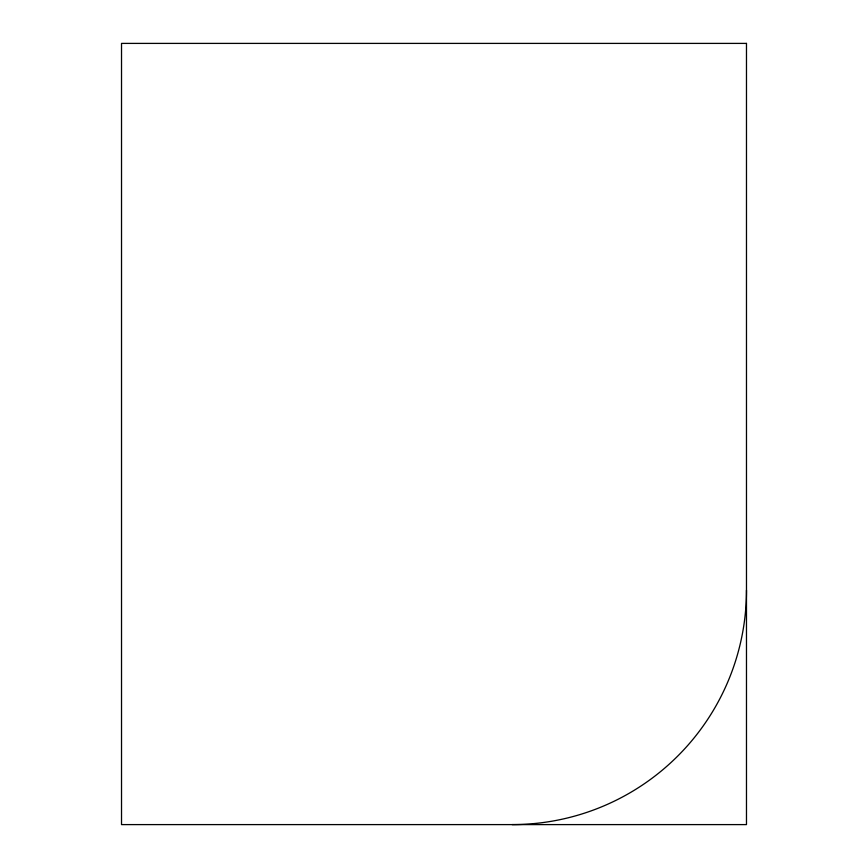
<?xml version="1.0" encoding="UTF-8"?>
<svg xmlns="http://www.w3.org/2000/svg" width="868" height="868" viewBox="0 0 868 868"><rect width="100%" height="100%" fill="white"/><g stroke="black" fill="none" stroke-linecap="round" stroke-linejoin="round"><path stroke-width="1.3" d="M746.48 590.24A234.36 234.36 0 0 1 512.12 824.6M746.48 43.4L121.52 43.4L121.52 824.6L746.48 824.6L746.48 43.4"/></g></svg>
